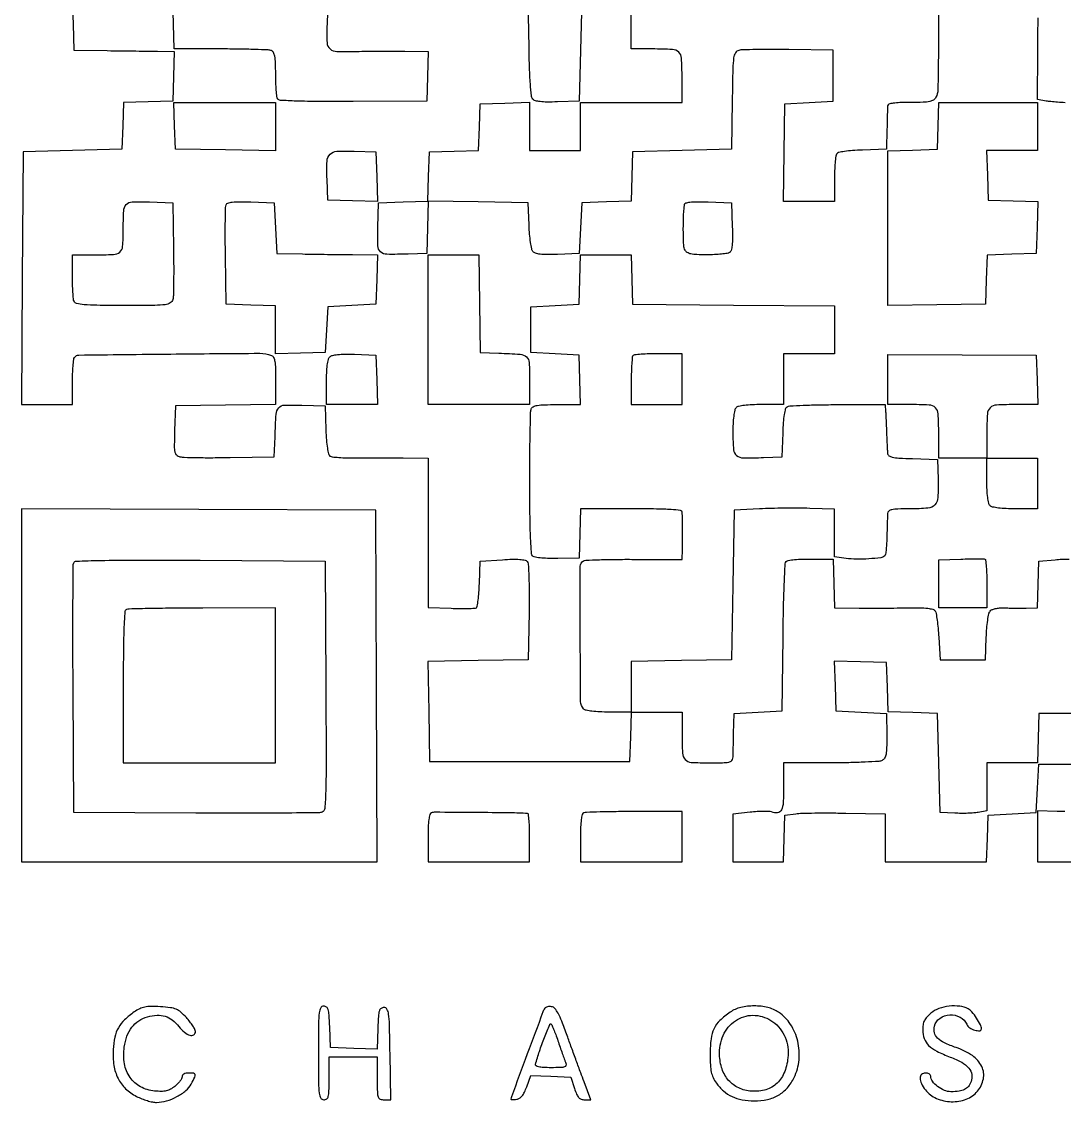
# Model space of a CAD drawing. Extents: x 156 to 936, y 100 to 969.
# Drawn here: x 156 to 546, y 100 to 504.2 of the extents above; entities that cross this region are included whole.
import ezdxf

# ---------------------------------------------------------------- set-up
doc = ezdxf.new("R2010")
doc.units = 0

msp = doc.modelspace()

# ---------------------------------------------------------------- linework, layer by layer
for points in [[(174.927576, 513), (175.213788, 503.25), (175.5, 493.5), (188, 493.373686, -0.000421), (193.246818, 493.316252, -0.00038), (198.675086, 493.248144, -0.00038), (203.53859, 493.179728, -0.001211), (206.787526, 493.123686), (213.075052, 493), (212.787526, 483.75), (212.5, 474.5), (203.288393, 474.212982), (194.076786, 473.925964), (193.788393, 465.212982), (193.5, 456.5), (175, 456), (156.5, 455.5), (156.240208, 408.25), (155.980417, 361), (165.490208, 361), (175, 361), (175.015313, 369.25, -0.008229), (175.074722, 372.493581, -0.011221), (175.241942, 375.413192, -0.008228), (175.474744, 377.828008, -0.114884), (175.765313, 378.645972, -0.252456), (177.382126, 379.542137, -0.000391), (211.747753, 379.912015, -0.000873), (245.025423, 380.186072, -0.093495), (249.448471, 379.3814, -0.196579), (250.227567, 378.648852, -0.066477), (250.689496, 377.129852, -0.033764), (250.936574, 374.535593, -0.006863), (251, 369.915076), (251, 361.044131), (232.25, 360.772065), (213.5, 360.5), (213.21285, 351.278376, 0.00416), (213.079288, 345.423524, 0.054076), (213.282581, 343.256995, 0.166055), (213.929199, 342.155201, 0.117853), (215.21285, 341.492861, 0.05373), (216.781122, 341.280854, 0.003049), (221.675025, 341.178483, 0.004642), (227.513002, 341.146189, 0.003387), (234, 341.214485), (250.5, 341.5), (250.75303, 349, -0.008062), (251.174048, 357.439007, -0.161069), (252.131127, 359.798383, -0.21244), (254.224343, 360.802761, -0.015449), (260.778718, 360.788514), (269.5, 360.5), (269.792098, 351.532999, 0.009858), (269.991754, 347.71747, 0.020103), (270.327592, 344.736728, 0.019888), (270.755925, 342.535291, 0.190822), (271.292098, 341.766591, 0.119292), (272.152746, 341.455183, 0.008999), (274.642054, 341.226232, 0.012014), (277.656184, 341.076334, 0.008841), (281, 341.049645, -0.001416), (284.92069, 341.076575, -0.000778), (289.720313, 341.08848, -0.000775), (294.591128, 341.085429, -0.001241), (298.75, 341.066053), (308, 341), (308, 313.073474), (308, 285.146947), (316.603643, 284.823474, 0.006091), (319.961954, 284.738163, 0.008812), (322.930355, 284.75125, 0.005175), (325.413253, 284.831679, 0.129493), (326.059675, 285.031844, 0.216257), (326.409408, 285.55758, 0.00859), (326.748029, 287.894979, 0.013814), (327.031614, 290.748261, 0.009184), (327.206033, 294.031844), (327.5, 302.5), (335.838102, 303, -0.009301), (339.571271, 303.154243, -0.022658), (342.324134, 303.091977, -0.026657), (344.278893, 302.853846, -0.178138), (345.111661, 302.369149, -0.16177), (345.487019, 301.402415, -0.003693), (345.698054, 296.405655, -0.007744), (345.813927, 290.413443, -0.004789), (345.773559, 283.369149), (345.5, 265.5), (326.728016, 265.227854), (307.956032, 264.955708), (308.228016, 246.227854), (308.5, 227.5), (346, 227.5), (383.5, 227.5), (383.787526, 236.75), (384.075052, 246), (393.537526, 246), (403, 246), (403, 238.081787, 0.01141), (403.170753, 230.599988, 0.175208), (404.14255, 228.252746, 0.195511), (406.349521, 227.199638, 0.014768), (413.106989, 227, 0.005259), (418.180858, 227.053366, 0.043063), (420.481104, 227.300685, 0.125513), (421.605777, 227.834147, 0.215215), (422.052954, 228.75, 0.000721), (422.083895, 229.823683, 0.000087), (422.148235, 232.189063, 0.000103), (422.223627, 235.000094, 0.000085), (422.302954, 238), (422.5, 245.5), (431.5, 246), (440.5, 246.5), (440.766466, 273.966466, -0.003055), (440.93695, 284.748526, -0.005162), (441.228301, 293.781078, -0.00157), (441.580595, 301.482959, -0.186247), (441.976585, 302.376585, -0.163309), (442.717622, 302.745245, -0.011197), (445.078193, 303.019079, -0.015047), (447.965753, 303.201242, -0.010688), (451.210119, 303.238668), (459.5, 303.157097), (459.787526, 294.078548), (460.075052, 285), (469.287526, 284.906082, 0.002272), (473.476514, 284.882417, 0.001341), (478.479491, 284.890311, 0.001342), (483.475829, 284.925002, 0.002299), (487.642656, 284.984277, -0.00773), (492.030186, 284.999032, -0.025756), (494.905213, 284.815942, -0.037503), (496.786801, 284.45394, -0.185214), (497.642656, 283.828195, -0.100635), (498.003543, 282.904895, -0.008694), (498.39503, 280.393282, -0.011177), (498.745928, 277.352396, -0.008444), (499, 274), (499.5, 265.5), (508, 265.5), (516.5, 265.5), (516.793676, 273.950164, -0.011854), (516.988868, 277.286002, -0.015537), (517.333746, 280.318924, -0.013055), (517.76099, 282.801824, -0.124693), (518.219815, 283.764861, -0.119829), (518.944948, 284.304249, -0.043328), (520.174299, 284.704056, -0.037958), (521.714577, 284.939914, -0.028681), (523.426138, 284.97196, 0.004899), (525.290129, 284.918211, 0.002805), (527.540304, 284.888014, 0.002801), (529.803525, 284.883021, 0.004655), (531.711067, 284.907263), (535.922134, 285), (536.211067, 293.75), (536.5, 302.5), (542.5, 303, -0.0113), (545.053739, 303.154797, -0.009486), (547.765625, 303.20625, -0.009602)], [(270.5, 512.5), (270.213519, 503.328966, 0.01638), (270.224235, 496.322515, 0.210881), (271.336696, 494.019302, 0.174228), (273.897393, 493.054945, 0.010561), (282.226002, 493.104446, -0.003775), (286.027768, 493.178645, -0.002115), (290.650849, 493.214399, -0.00211), (295.322706, 493.211049, -0.003437), (299.287526, 493.164217), (308.075052, 493), (307.787526, 483.75), (307.5, 474.5), (280, 474.359051, -0.002265), (267.070776, 474.351343, -0.007868), (258.714137, 474.515722, -0.004826), (252.753427, 474.784463, -0.24048), (251.765313, 475.359051, -0.115004), (251.474816, 476.172267, -0.00837), (251.241942, 478.556856, -0.011347), (251.074727, 481.440792, -0.008336), (251.015313, 484.643011, 0.007725), (250.941999, 488.872789, 0.036956), (250.68518, 491.271481, 0.07288), (250.208303, 492.681909, 0.185289), (249.418213, 493.393011, 0.081377), (248.244887, 493.63576, 0.002404), (243.195498, 493.821697, 0.004749), (237.230164, 493.95595, 0.003251), (230.455738, 494), (213.075052, 494), (212.787526, 503.25), (212.5, 512.5)], [(498.922698, 506.767121, -0.003716), (498.882594, 492.949099, -0.002337), (498.667623, 478.626445, -0.118478), (497.963779, 475.93232, -0.125332), (497.033546, 474.915101, -0.095283), (495.631359, 474.337612, -0.043471), (493.239566, 474.064249, -0.006728), (488.464816, 474, 0.008033), (484.489387, 473.93613, 0.02818), (481.939559, 473.709945, 0.042871), (480.360383, 473.339343, 0.301088), (479.893773, 472.75, 0.013096), (479.845531, 471.927537, 0.000959), (479.776516, 469.664062, 0.001337), (479.706589, 466.96373, 0.001012), (479.643773, 464), (479.5, 456.5), (470.532999, 456.207902, 0.009786), (466.707636, 456.008289, 0.020298), (463.737125, 455.673305, 0.020215), (461.552989, 455.24575, 0.195149), (460.798312, 454.707902, 0.112618), (460.495093, 453.855762, 0.008743), (460.251635, 451.431384, 0.011595), (460.077158, 448.498009, 0.008591), (460.015313, 445.25), (460, 437), (450.501671, 437), (441.003343, 437), (441.251671, 455.25), (441.5, 473.5), (450.5, 474), (459.5, 474.5), (459.5, 484), (459.5, 493.5), (443, 493.747311, 0.003055), (436.517262, 493.804857, 0.004208), (430.692549, 493.771952, 0.002709), (425.805212, 493.676721, 0.050162), (424.272507, 493.483908, 0.20154), (422.978688, 492.554106, 0.104716), (422.301532, 490.647341, 0.02769), (421.991406, 486.638377, 0.001724), (421.772507, 474.736597), (421.5, 456.5), (403, 456), (384.5, 455.5), (384.212964, 446.287036), (383.925929, 437.074071), (374.712964, 436.787036), (365.5, 436.5), (365, 427), (364.5, 417.5), (356.42263, 417.189531, -0.009144), (352.524943, 417.111062, -0.028854), (349.916587, 417.256894, -0.04328), (348.170752, 417.610883, -0.148966), (347.216306, 418.239367, -0.124816), (346.758844, 419.200144, -0.013006), (346.332715, 421.682318, -0.015501), (345.988609, 424.714301, -0.011818), (345.793676, 428.049836), (345.5, 436.5), (326.786477, 436.771931), (308.072953, 437.043862), (307.786477, 427.271931), (307.5, 417.5), (300.5, 417.280469, -0.010558), (292.6041, 417.199638, -0.180426), (290.225313, 418.116512, -0.207608), (289.198811, 420.316917, -0.014557), (289.21285, 427.278376), (289.5, 436.5), (298.712964, 436.787036), (307.925929, 437.074071), (308.212964, 446.287036), (308.5, 455.5), (317.711607, 455.787018), (326.923214, 456.074036), (327.211607, 464.787018), (327.5, 473.5), (336.75, 473.787526), (346, 474.075052), (346, 465.037526), (346, 456), (355.5, 456), (365, 456), (365, 465), (365, 474), (384, 474), (403, 474), (403, 483.393011, 0.013298), (402.809647, 490.54893, 0.19079), (401.767356, 492.820169, 0.18106), (399.429085, 493.823337, 0.011759), (391.918213, 494), (384, 494), (384, 503.537526), (384, 513.075052)], [(365.5, 512.5), (365, 493.5), (364.5, 474.5), (356.403945, 474.212045, -0.009179), (352.505848, 474.145013, -0.028683), (349.888226, 474.298355, -0.042759), (348.133146, 474.656558, -0.148905), (347.177736, 475.285841, -0.148709), (346.659149, 476.521121, -0.007389), (346.270344, 480.956416, -0.009943), (345.960504, 486.821876, -0.004405), (345.773792, 494.573796), (345.5, 512.5)], [(546.273082, 473.880374, -0.005167), (543.454687, 474.080976, -0.005182), (540.932722, 474.313028, -0.016338), (539.25, 474.541226), (536, 475.090626), (536.015313, 492.795313, -0.00404), (536.07678, 499.667621, -0.006089), (536.251635, 505.654069, -0.002688)], [(555.5, 245.5), (546, 245.5), (536.5, 245.5), (536.212474, 236.25), (535.924948, 227), (526.462474, 227), (517, 227), (517, 218.045313), (517, 209.090626), (513.75, 208.482682, -0.027401), (512.124346, 208.269925, -0.010403), (509.839062, 208.145157, -0.010267), (507.343963, 208.112208, -0.012364), (505, 208.187369), (499.5, 208.5), (499, 227), (498.5, 245.5), (489.287036, 245.787036), (480.074071, 246.074071), (479.787036, 255.287036), (479.5, 264.5), (469.711989, 264.78667), (459.923978, 265.073341), (460.211989, 255.78667), (460.5, 246.5), (469.986528, 246), (479.473057, 245.5), (479.552771, 237.18684, -0.00721), (479.530939, 232.668184, -0.039883), (479.290865, 230.250515, -0.082774), (478.777371, 228.816565, -0.143564), (477.881984, 227.93684, -0.107068), (476.574342, 227.563548, -0.004072), (471.485756, 227.275197, -0.007154), (465.422975, 227.068047, -0.004962), (458.565741, 227), (441, 227), (441, 218.106989, -0.013475), (440.839251, 212.143284, -0.098248), (440.135561, 209.384674, -0.254988), (438.736969, 208.373841, -0.123854), (436.480628, 208.645807, 0.083981), (435.536609, 208.836028, 0.011286), (433.503887, 208.85371, 0.01277), (431.073303, 208.757871, 0.010434), (428.480628, 208.534828), (422, 207.840812), (422, 198.920406), (422, 190), (431.461067, 190), (440.922134, 190), (441.211067, 198.75), (441.5, 207.5), (445.5, 208, -0.024712), (447.876822, 208.178455, -0.003716), (452.657812, 208.264968, -0.004165), (458.309506, 208.27814, -0.003586), (464.25, 208.199891), (479, 207.899782), (479, 198.949891), (479, 190), (497.961067, 190), (516.922134, 190), (517.211067, 198.75), (517.5, 207.5), (526.5, 208), (535.5, 208.5), (536, 217.5), (536.5, 226.5), (546, 226.5), (555.5, 226.5)], [(546.230203, 208.806102, -0.00274), (543.25, 208.860787), (536, 209.033563), (536, 199.516782), (536, 190), (555.5, 190)]]:
    msp.add_lwpolyline(points, format="xyb")
for points in [[(251, 464.977935), (251, 455.955869), (232.25, 456.227935), (213.5, 456.5), (213.211067, 465.25), (212.922134, 474), (231.961067, 474), (251, 474)], [(536, 465), (536, 456), (526.462474, 456), (516.924948, 456), (517.212474, 446.75), (517.5, 437.5), (526.785754, 437.212001), (536.071507, 436.924002), (535.785754, 427.212001), (535.5, 417.5), (526.287036, 417.212964), (517.074071, 416.925929), (516.787036, 407.712964), (516.5, 398.5), (498.25, 398.267027), (480, 398.034054), (480, 426.979501), (480, 455.924948), (489.25, 456.212474), (498.5, 456.5), (498.788933, 465.25), (499.077866, 474), (517.538933, 474), (536, 474)], [(156, 256.007138), (156, 190), (222.50719, 190), (289.014379, 190), (288.75719, 255.75), (288.5, 321.5), (222.25, 321.757138), (156, 322.014276)]]:
    msp.add_lwpolyline(points, close=True)
for points in [[(288.788029, 446.211971), (289.076058, 436.923942), (279.788029, 437.211971), (270.5, 437.5), (270.206229, 445.344796, -0.019645), (270.218611, 452.021195, -0.185166), (271.333807, 454.605942, -0.189669), (273.876766, 455.748898, -0.020771), (280.403945, 455.787955), (288.5, 455.5)], [(212.785177, 419.5, -0.003172), (212.854779, 412.826774, -0.004397), (212.826613, 406.844111, -0.002773), (212.730933, 401.821673, -0.054264), (212.525778, 400.288462, -0.198325), (211.589569, 399.012509, -0.107126), (209.717388, 398.36542, -0.028115), (205.793489, 398.117388, -0.001728), (194.082831, 398.076923, -0.002629), (184.17484, 398.129027, -0.018191), (179.322331, 398.356752, -0.03425), (176.567553, 398.778016, -0.251131), (175.59223, 399.620249, -0.068975), (175.359815, 400.618819, -0.007109), (175.173967, 403.036198, -0.008746), (175.043295, 405.936708, -0.006883), (175, 409.081787), (175, 417), (182.918213, 417, 0.01072), (190.320766, 417.158728, 0.161531), (192.69651, 418.061585, 0.20568), (193.775989, 420.126878, 0.018983), (194, 426.025201, -0.011184), (194.167112, 433.495535, -0.17617), (195.128196, 435.81059, -0.202676), (197.29849, 436.802272, -0.015486), (203.87125, 436.787164), (212.5, 436.5)], [(251, 427), (251.5, 417.5), (261, 417.329024, 0.000734), (265.310027, 417.257785, 0.000438), (270.437586, 417.185059, 0.000439), (275.54497, 417.121578, 0.000761), (279.787526, 417.079024), (289.075052, 417), (288.787526, 407.75), (288.5, 398.5), (279.5, 398), (270.5, 397.5), (270, 389), (269.5, 380.5), (260.25, 380.212474), (251, 379.924948), (251, 388.924948), (251, 397.924948), (241.75, 398.212474), (232.5, 398.5), (232.226045, 416.466382, -0.002738), (232.157838, 423.447139, -0.004101), (232.181672, 429.543708, -0.001757), (232.263004, 434.747927, -0.087035), (232.459691, 435.755553, -0.230713), (233.132554, 436.383519, -0.046636), (234.779627, 436.724608, -0.028631), (237.436466, 436.867546, -0.007369), (241.733647, 436.789171), (250.5, 436.5)], [(421.791346, 427.58457, -0.007874), (421.863419, 423.325344, -0.025891), (421.721257, 420.518036, -0.03736), (421.391596, 418.675579, -0.190691), (420.791346, 417.849883, -0.106036), (419.920296, 417.527909, -0.011245), (417.759981, 417.266784, -0.01348), (415.142518, 417.081049, -0.01044), (412.285184, 417.015313, -0.009279), (408.470311, 417.078019, -0.043705), (406.298006, 417.345134, -0.083734), (404.968111, 417.871358, -0.134798), (404.134755, 418.75, -0.110222), (403.644876, 420.510381, -0.009213), (403.485762, 425.268023, -0.012854), (403.543104, 430.626928, -0.014292), (403.879043, 435.788933, -0.297794), (404.366635, 436.401316, -0.051858), (405.882261, 436.733684, -0.029391), (408.451304, 436.871231, -0.006933), (412.75, 436.788933), (421.5, 436.5)], [(327.227441, 398.75), (327.5, 380.5), (334.5, 380.245668, -0.009074), (342.47539, 379.810854, -0.165509), (344.785755, 378.832254, -0.199016), (345.810651, 376.706186, -0.014075), (346, 369.980948), (346, 361), (327, 361), (308, 361), (308, 389), (308, 417), (317.477441, 417), (326.954883, 417)], [(384.212474, 407.75), (384.5, 398.5), (422.25, 398.237975), (460, 397.97595), (460, 388.987975), (460, 380), (450.5, 380), (441, 380), (441, 370.5), (441, 361), (432.7, 361, 0.011084), (429.171507, 360.92177, 0.020332), (426.306878, 360.677711, 0.021091), (424.139671, 360.310542, 0.144849), (423.2, 359.8, 0.144765), (422.689713, 358.86117, 0.021112), (422.322455, 356.697258, 0.020356), (422.078287, 353.838136, 0.011122), (422, 350.319052, 0.019851), (422.245842, 344.129415, 0.208391), (423.41302, 341.942745, 0.16774), (425.947407, 341.054179, 0.01198), (433.520917, 341.199088), (440.5, 341.5), (440.792098, 350.467001, -0.009786), (440.991711, 354.292364, -0.020298), (441.326695, 357.262875, -0.020215), (441.75425, 359.447011, -0.195149), (442.292098, 360.201688, -0.129255), (443.258788, 360.510353, -0.002676), (448.359241, 360.748365, -0.006075), (454.360319, 360.923221, -0.004029), (461.25, 360.984687), (479, 361), (479.150509, 358.25, -0.002283), (479.221867, 356.82714, -0.000713), (479.316114, 354.692187, -0.000713), (479.414579, 352.30739, -0.000787), (479.502918, 350, 0.001391), (479.591042, 347.768739, 0.00154), (479.688864, 345.612586, 0.001427), (479.783276, 343.772815, 0.007962), (479.852408, 342.787526, 0.221413), (480.37016, 341.88695, 0.101229), (481.641756, 341.332063, 0.039105), (484.120251, 341.004194, 0.005569), (489.25, 340.787526), (498.5, 340.5), (498.7363, 333.158659, -0.019332), (498.691704, 326.279559, -0.17652), (497.559177, 323.559894, -0.186738), (494.975556, 322.287719, -0.022085), (488.464816, 322, 0.005763), (483.678699, 321.944835, 0.044524), (481.455376, 321.694687, 0.123786), (480.344373, 321.161642, 0.204543), (479.877143, 320.25, 0.008838), (479.822244, 319.203559, 0.001261), (479.753027, 317.055868, 0.001434), (479.684826, 314.514369, 0.001223), (479.627143, 311.833805, -0.009236), (479.529377, 309.230824, -0.013198), (479.339132, 306.92745, -0.009086), (479.09755, 305.035051, -0.161355), (478.825222, 304.49236, -0.166175), (477.298973, 303.743, -0.014251), (472.905703, 303.308565, -0.019914), (468.203714, 303.166316, -0.034832), (464.32161, 303.47448), (460, 304.122546), (460, 312.992653), (460, 321.86276), (450.75, 322.18138, 0.007), (446.521873, 322.267784, 0.004027), (441.426563, 322.25953, 0.004022), (436.307538, 322.168824, 0.006705), (432, 322), (422.5, 321.5), (422, 293.5), (421.5, 265.5), (402.75, 265.227935), (384, 264.955869), (384, 255.477935), (384, 246), (375.7, 246, -0.011084), (372.171507, 246.07823, -0.020332), (369.306878, 246.322289, -0.021091), (367.139671, 246.689458, -0.144849), (366.2, 247.2, -0.196873), (365.060886, 249.919815, -0.001419), (364.934602, 275.106471, -0.001183), (364.939439, 300.510379, -0.259251), (366.079559, 302.54917, -0.129491), (366.952583, 302.815432, -0.002113), (372.106128, 302.992019, -0.005348), (378.133485, 303.10854, -0.003506), (385.079559, 303.119814), (403, 303.023253), (403.110294, 306.761627, 0.005693), (403.168173, 309.957281, 0.002512), (403.17536, 314.182499, 0.002333), (403.142684, 318.27289, 0.009588), (403.063812, 320.75, 0.364157), (402.457061, 321.401999, 0.014317), (398.958389, 321.732679, 0.013467), (393.482522, 321.944551, 0.002935), (384.037526, 322), (365.075052, 322), (364.787526, 312.75), (364.5, 303.5), (356.5, 303.41308, -0.010766), (353.348464, 303.446697, -0.014452), (350.497774, 303.621089, -0.011538), (348.156679, 303.886944, -0.129919), (347.300934, 304.243254, -0.214793), (346.686, 305.38318, -0.006451), (346.361756, 310.905459, -0.008647), (346.135245, 318.864354, -0.002326), (346.053001, 331.503775, -0.002154), (346.078042, 341.713961, -0.003288), (346.196185, 350.571888, -0.001184), (346.366106, 358.196937, -0.085648), (346.609057, 359.423601, -0.193527), (347.34856, 360.21942, -0.069084), (348.856833, 360.688936, -0.034267), (351.451632, 360.937054, -0.006706), (356.144515, 361), (365.075052, 361), (364.787526, 370.25), (364.5, 379.5), (355.5, 380), (346.5, 380.5), (346.5, 389), (346.5, 397.5), (355.5, 398), (364.5, 398.5), (364.787526, 407.75), (365.075052, 417), (374.5, 417), (383.924948, 417)], [(384.666667, 379.333333, 0.174709), (384.400808, 378.76784, 0.005871), (384.195833, 376.267708, 0.010477), (384.048334, 373.266524, 0.007039), (384, 369.833333), (384, 361), (393.5, 361), (403, 361), (403, 370.5), (403, 380), (394.166667, 380, 0.007039), (390.733476, 379.951666, 0.010477), (387.732292, 379.804167, 0.005871), (385.23216, 379.599192, 0.174709)], [(288.787526, 370.25), (289.075052, 361), (279.537526, 361), (270, 361), (270, 369.3, -0.010805), (270.078234, 372.919712, -0.021718), (270.325462, 375.765786, -0.024363), (270.706211, 377.872573, -0.139838), (271.25, 378.855354, -0.140175), (272.240307, 379.407991, -0.032041), (274.151155, 379.728934, -0.024927), (276.841248, 379.870293, -0.010202), (280.5, 379.805354), (288.5, 379.5)], [(535.787526, 370.25), (536.075052, 361), (528.119313, 361, 0.011676), (520.578687, 360.823888, 0.180709), (518.23551, 359.821417, 0.191194), (517.190859, 357.550484, 0.01333), (517, 350.393011), (517, 341), (526.5, 341), (536, 341), (536, 331.5), (536, 322), (527.7, 322, -0.011084), (524.171507, 322.07823, -0.020332), (521.306878, 322.322289, -0.021091), (519.139671, 322.689458, -0.144849), (518.2, 323.2, -0.144849), (517.689458, 324.139671, -0.021091), (517.322289, 326.306878, -0.020332), (517.07823, 329.171507, -0.011084), (517, 332.7), (517, 341), (508, 341), (499, 341), (499, 350.393011, 0.013298), (498.809647, 357.54893, 0.19079), (497.767356, 359.820169, 0.18106), (495.429085, 360.823337, 0.011759), (487.918213, 361), (480, 361), (480, 370.358808), (480, 379.717617), (507.75, 379.608808), (535.5, 379.5)], [(517, 293.940983), (517, 285), (508, 285), (499, 285), (499, 293.959558), (499, 302.919115), (507.25, 303.209558, -0.003781), (510.46554, 303.298422, -0.005533), (513.296875, 303.323909, -0.002827), (515.691447, 303.305428, -0.094645), (516.25, 303.190983, -0.275007), (516.549995, 302.790758, -0.006393), (516.779688, 300.346326, -0.012377), (516.94584, 297.390443, -0.00785)], [(269.759817, 255.860756, -0.000764), (269.87272, 227.927169, -0.00799), (269.718396, 216.469094, -0.011301), (269.378632, 209.947145, -0.290193), (268.367296, 208.58745, -0.089452), (267.032792, 208.333595, -0.000479), (253.803136, 208.219928, -0.002086), (238.709184, 208.167691, -0.00132), (221.107479, 208.226694), (175.5, 208.5), (175.239372, 254.5, -0.000997), (175.174287, 272.225103, -0.001596), (175.197198, 287.357597, -0.000282), (175.267665, 300.72814, -0.090314), (175.461789, 301.759906, -0.301449), (176.45055, 302.464468, -0.003096), (185.402033, 302.70934, -0.005599), (198.68089, 302.841585, -0.001079), (222.722417, 302.759906), (269.5, 302.5)], [(195.25, 284.337719, 0.286605), (194.579791, 283.416621, 0.006896), (194.265434, 277.906228, 0.008864), (194.055066, 269.647433, 0.001935), (194, 255.416667), (194, 227), (222.5, 227), (251, 227), (251, 256), (251, 285), (223.75, 284.921053, 0.001717), (213.21496, 284.854351, 0.002675), (204.1375, 284.717133, 0.000767), (196.247198, 284.543529, 0.090243)], [(309.25, 208.285002, 0.244674), (308.666489, 207.651241, 0.032906), (308.29771, 205.817239, 0.025003), (308.067253, 203.035235, 0.008164), (308, 198.916667), (308, 190), (327, 190), (346, 190), (346, 199, 0.007813), (345.946025, 202.45404, 0.012866), (345.779688, 205.370032, 0.006475), (345.550346, 207.760119, 0.364945), (345.25, 208.046919, 0.012188), (338.678761, 208.297417, 0.001778), (325.320906, 208.43327, 0.000392), (310.606643, 208.519059, 0.088173)], [(366.25, 208.307299, 0.240999), (365.667262, 207.663161, 0.032532), (365.298335, 205.818327, 0.024882), (365.067516, 203.029603, 0.008207), (365, 198.916667), (365, 190), (384, 190), (403, 190), (403, 199.386357), (403, 208.772713), (385.25, 208.776989, 0.002492), (378.357318, 208.744298, 0.003747), (372.346875, 208.640781, 0.001545), (367.206192, 208.497805, 0.083072)], [(198.091948, 133.837604, 0.040614), (194.501548, 130.919981, 0.074807), (192.205186, 127.948217, 0.073963), (190.86926, 124.408629, 0.038891), (190.232681, 119.739229, 0.05207), (190.504242, 113.877239, 0.078311), (192.04609, 109.007633, 0.085368), (194.881445, 105.145435, 0.075178), (198.96189, 102.25, 0.02411), (200.893046, 101.390268, 0.02047), (203.005544, 100.667389, 0.020966), (204.986209, 100.1683, 0.053086), (206.46189, 100.021962, 0.07115), (210.147112, 100.576252, 0.04866), (214.070106, 102.182375, 0.049858), (217.445109, 104.420052, 0.102467), (219.433683, 106.871757, 0.009038), (220.737277, 109.508366, 0.16742), (220.837341, 110.419919, 0.317091), (220.315617, 110.890823, 0.030039), (218.5, 111, 0.047879), (217.484062, 110.902493, 0.082041), (216.687853, 110.607258, 0.109791), (216.18271, 110.148324, 0.154867), (216, 109.57258, -0.12857), (215.818551, 108.878602, -0.035284), (215.192187, 107.926753, -0.033207), (214.302521, 106.910218, -0.029309), (213.25, 105.974226, -0.04234), (211.632806, 104.906274, -0.068855), (210.095993, 104.325163, -0.057895), (208.276533, 104.127239, -0.021874), (205.717367, 104.257989, -0.099811), (200.415016, 105.861963, -0.11917), (196.533374, 109.335265, -0.109937), (194.46599, 114.442347, -0.07561), (194.373746, 120.710123, -0.053147), (195.395984, 124.844166, -0.07625), (197.204806, 128.148834, -0.083703), (199.769718, 130.541963, -0.080351), (203.012825, 132.003453, -0.050786), (206.661932, 132.59814, -0.089828), (209.681429, 132.236767, -0.092796), (212.316514, 130.85367, -0.057293), (214.804854, 128.377854, 0.05051), (216.885954, 126.250437, 0.101175), (218.947669, 125.140644, 0.219343), (220.358301, 125.339009, 0.255141), (221, 126.514685, 0.122435), (220.799288, 127.322063, 0.022129), (220.009394, 128.66537, 0.022679), (218.91879, 130.189258, 0.018828), (217.627725, 131.709159, 0.02632), (215.489735, 133.808801, 0.082189), (213.786406, 134.876017, 0.068841), (211.66791, 135.435581, 0.014803), (207.877725, 135.782078, 0.014173), (204.311059, 135.900605, 0.050299), (202.035976, 135.682357, 0.065099), (200.168711, 135.050767, 0.036273)], [(267, 118.5, 0.001825), (267.040662, 107.362042, 0.026629), (267.278571, 103.4375, 0.103099), (267.868713, 101.652291, 0.267644), (269, 101, 0.157888), (270.078201, 101.349175, 0.176663), (270.6875, 102.25, 0.055952), (270.948615, 104.198839, 0.005351), (271, 109), (271, 117), (280, 117), (289, 117), (289, 109, 0.004447), (289.046487, 103.773778, 0.07207), (289.328863, 102.042514, 0.229021), (290.056543, 101.270505, 0.091422), (291.523614, 101), (294.047228, 101), (293.773614, 118.25, 0.001924), (293.558816, 129.146977, 0.026879), (293.255759, 133.059548, 0.100913), (292.637971, 134.850359, 0.265342), (291.5, 135.5, 0.157883), (290.41976, 135.150177, 0.166036), (289.776229, 134.239867, 0.056236), (289.434747, 132.296518, 0.006004), (289.207246, 127.711691), (288.914492, 119.923381), (280.207246, 120.211691), (271.5, 120.5), (271.207936, 128.25, 0.006162), (270.981863, 132.768376, 0.055115), (270.64141, 134.723145, 0.160667), (270.008978, 135.645258, 0.164207), (268.957936, 136, 0.274756), (267.853053, 135.343277, 0.097008), (267.277971, 133.515504, 0.025991), (267.041285, 129.538885, 0.00187)], [(351.650237, 135.243088, 0.049199), (350.96407, 133.841475, 0.000215), (345.108459, 118.118459, 0.000122), (339.157137, 102.105504, 0.089133), (339, 101.231035, 0.377488), (339.112865, 101.102843, 0.025907), (339.635189, 101.063494, 0.026763), (340.333215, 101.084527, 0.015772), (341.162345, 101.180449, 0.108024), (342.233453, 101.585982, 0.078755), (343.181335, 102.44168, 0.057395), (344.048891, 103.811362, 0.025358), (344.882889, 105.788094), (346.441088, 110.076188), (353.89029, 109.788094), (361.339492, 109.5), (362.753079, 105.25, 0.020941), (363.582371, 103.06652, 0.080875), (364.357634, 101.846958, 0.124857), (365.285873, 101.219085, 0.08679), (366.53852, 101), (368.910372, 101), (366.351743, 107.75, -0.001927), (365.108695, 111.067855, -0.00078), (363.438062, 115.601562, -0.000772), (361.655511, 120.485641, -0.00098), (360.025799, 125, 0.006811), (358.021529, 130.355526, 0.030256), (356.614448, 133.405682, 0.054425), (355.42074, 135.145065, 0.179585), (354.223603, 135.807186, 0.042534), (353.40522, 135.860301, 0.048936), (352.628287, 135.768196, 0.05555), (352.001319, 135.555697, 0.145886)], [(420.989831, 133.75, 0.041399), (417.164158, 130.654217, 0.0901), (414.95316, 127.608987, 0.082139), (413.838929, 123.796976, 0.030125), (413.5, 118.17667, 0.011185), (413.594341, 113.959754, 0.041267), (413.932173, 111.318677, 0.058815), (414.623273, 109.282461, 0.043745), (415.828838, 107.234911, 0.059116), (418.514468, 104.279804, 0.068964), (421.690515, 102.211056, 0.064608), (425.483008, 100.993773, 0.043845), (430.004425, 100.567898, 0.056877), (434.921616, 101.097808, 0.077921), (439.054524, 102.731853, 0.080772), (442.382094, 105.496355, 0.06648), (444.929048, 109.353433, 0.089825), (446.753462, 115.902928, 0.081939), (446.25568, 122.90101, 0.084252), (443.573014, 129.199836, 0.10375), (439.102117, 133.741929, 0.088044), (435.045707, 135.509323, 0.058773), (430.001786, 136.106548, 0.058972), (424.979608, 135.514412, 0.090852)], [(496.076725, 133.411106, 0.033138), (494.54445, 131.93787, 0.071645), (493.629043, 130.587522, 0.07467), (493.153724, 129.070495, 0.038662), (493, 127.08542, 0.090171), (493.580035, 123.895253, 0.109122), (495.236394, 121.351009, 0.077896), (498.297515, 119.161756, 0.027113), (503.281827, 116.988597, -0.036274), (507.590329, 115.015468, -0.091547), (510.251824, 112.84309, -0.135604), (511.368693, 110.433876, -0.132733), (511.103172, 107.771364, -0.076079), (510.081889, 105.967575, -0.110038), (508.667879, 104.813442, -0.085191), (506.619124, 104.190036, -0.031363), (503.592527, 104, -0.099669), (501.116791, 104.498462, -0.064132), (498.57522, 105.972136, -0.067202), (496.637442, 107.919034, -0.16365), (496, 109.814451, 0.165094), (495.846488, 110.266704, 0.095599), (495.4125, 110.651745, 0.076635), (494.764966, 110.91197, 0.057349), (494, 111, 0.192178), (492.610954, 110.445639, 0.206312), (492.038228, 109.10757, 0.115571), (492.522026, 107.065311, 0.050992), (494.015637, 104.70725, 0.124009), (498.145181, 101.518661, 0.095979), (503.712258, 100.277318, 0.096821), (509.297605, 101.207486, 0.129015), (513.482593, 104.161682, 0.126128), (515.706097, 108.78148, 0.164), (515.112963, 113.40969, 0.130248), (511.58122, 117.505307, 0.06823), (505.520087, 120.537836, -0.026505), (501.136935, 122.291859, -0.085731), (498.566635, 124.068081, -0.137845), (497.410542, 126.082139, -0.123886), (497.409066, 128.493714, -0.178771), (499.424745, 131.441858, -0.139879), (503.107197, 132.741684, -0.136822), (506.982844, 131.91325, -0.169727), (509.487128, 129.235882, 0.146406), (510.579399, 127.95608, 0.069289), (512.565538, 127.03269, 0.093063), (514.336473, 126.834871, 0.392601), (515, 127.54966, 0.123245), (514.616808, 129.080641, 0.02432), (513.152187, 131.528787, 0.025518), (511.435847, 133.839834, 0.097705), (510.055391, 134.970356, 0.093442), (506.860742, 135.976291, 0.057512), (502.905855, 135.991366, 0.05731), (499.032023, 135.102375, 0.0901)], [(356.761027, 122.5, 0.001693), (357.58803, 120.074553, 0.001904), (358.39989, 117.748438, 0.001743), (359.105142, 115.774175, 0.01031), (359.499087, 114.75, -0.156219), (359.570178, 113.839094, -0.263044), (359.063971, 113.291871, -0.070936), (357.627056, 113.047811, -0.006652), (354.033665, 113, -0.010585), (351.121198, 113.061664, -0.042108), (349.349332, 113.287016, -0.09126), (348.408792, 113.676587, -0.325261), (348.188259, 114.25, -0.015855), (349.652843, 119.096207, -0.012062), (351.551528, 124.308761, -0.004803), (353.505197, 129.157232, -0.552952), (354.066533, 129.252395, -0.081849), (354.418867, 128.696831, -0.005541), (355.134961, 126.958516, -0.00783), (355.937152, 124.853039, -0.005785)], [(437, 130.167368, -0.069447), (439.687684, 127.586108, -0.068966), (441.573429, 124.361811, -0.066664), (442.555465, 120.645782, -0.058271), (442.590952, 116.623517, -0.073117), (441.108386, 110.902395, -0.115176), (438.137255, 106.817777, -0.120977), (433.784336, 104.596806, -0.086024), (428.293706, 104.270363, -0.093858), (423.645618, 105.705172, -0.104282), (420.040771, 108.707076, -0.096896), (417.775502, 113.10749, -0.070672), (417, 118.566752, -0.121003), (418.79596, 125.879221, -0.141819), (423.717816, 131.022216, -0.150157), (430.393919, 132.567923, -0.139893)]]:
    msp.add_lwpolyline(points, format="xyb", close=True)

doc.saveas('drawing.dxf')
